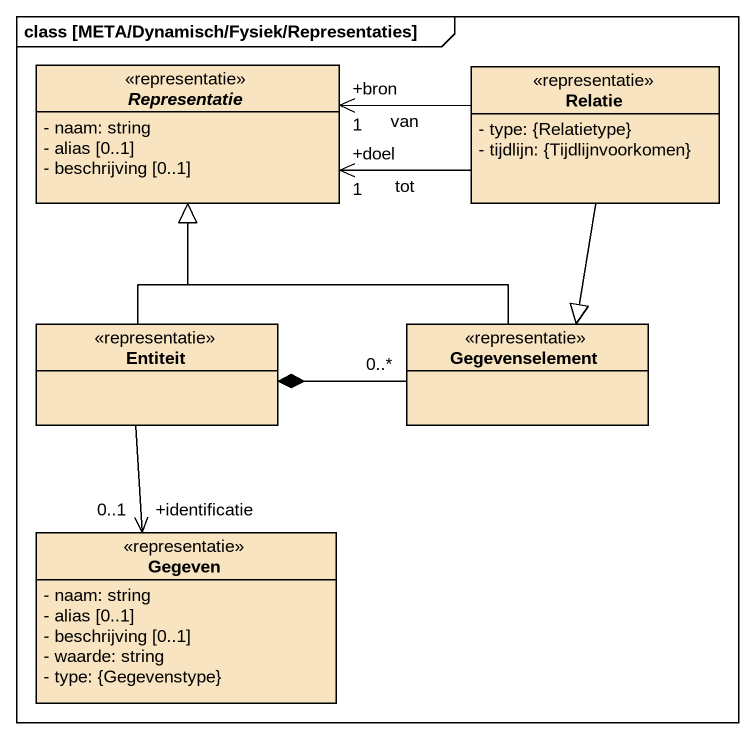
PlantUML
@startuml
mainframe class [META/Dynamisch/Fysiek/Representaties]
hide circle
hide empty members
skinparam classAttributeIconSize 0
abstract class Representatie <<representatie>> #F8E4C0 {
  - naam: string
  - alias [0..1]
  - beschrijving [0..1]
}
class Relatie <<representatie>> #F8E4C0 {
  - type: {Relatietype}
  - tijdlijn: {Tijdlijnvoorkomen}
}
class Entiteit <<representatie>> #F8E4C0
class Gegevenselement <<representatie>> #F8E4C0
class Gegeven <<representatie>> #F8E4C0 {
  - naam: string
  - alias [0..1]
  - beschrijving [0..1]
  - waarde: string
  - type: {Gegevenstype}
}
Relatie -left-> "+doel\n1" Representatie : tot
Relatie -left-> "+bron\n1" Representatie : van
Relatie --|> Gegevenselement
Entiteit -up-|> Representatie
Entiteit --> "+identificatie\n0..1" Gegeven
Gegevenselement -up-|> Representatie
Gegevenselement "0..*" -left-* Entiteit
@enduml
